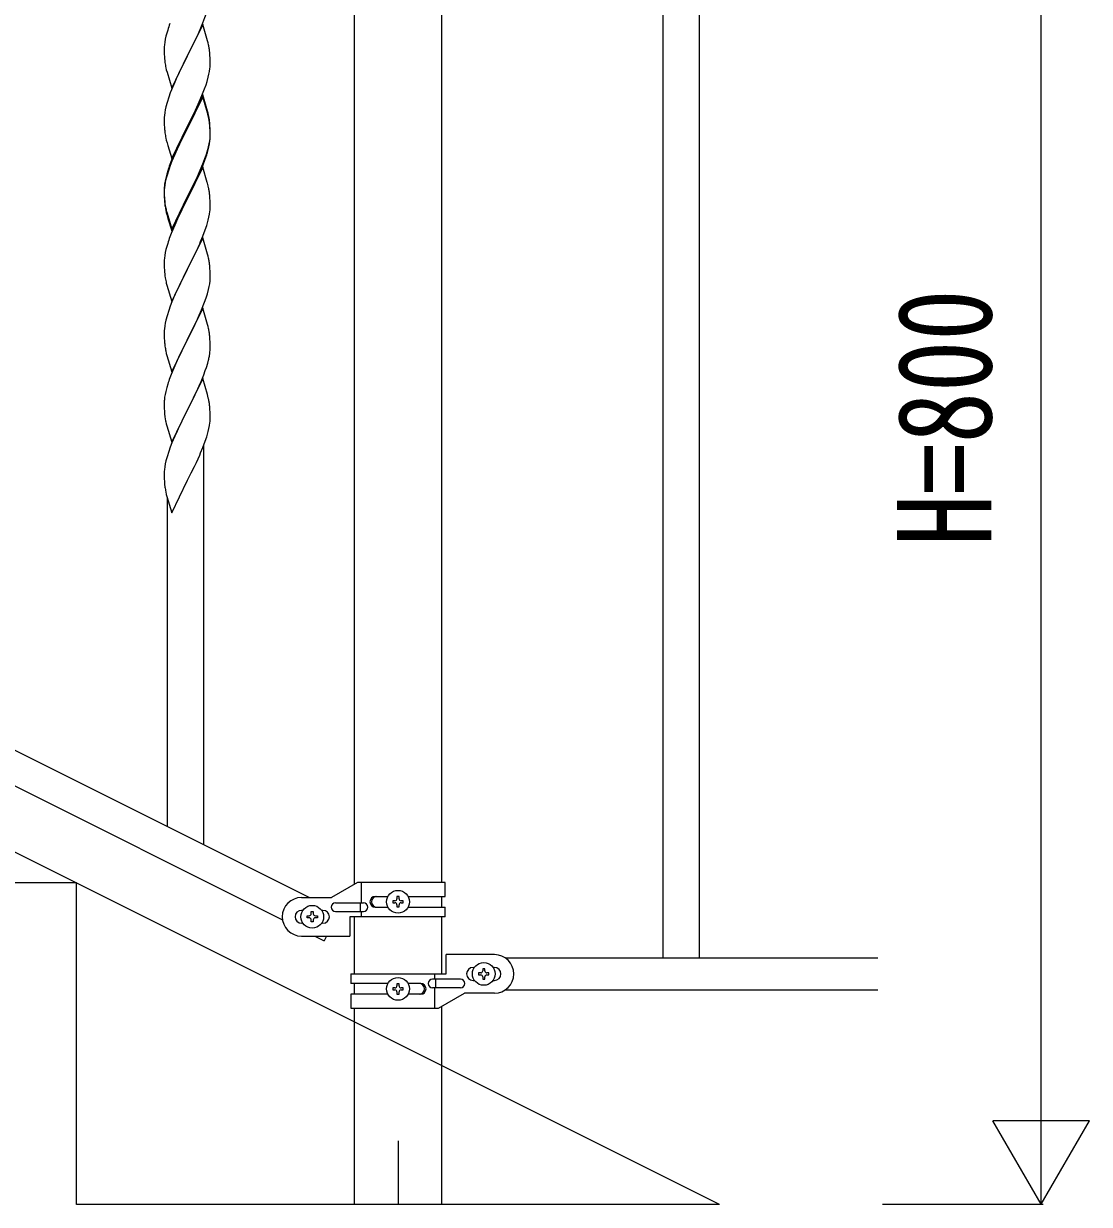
# Model space of a CAD drawing. Units: millimetres, scale not verified. Extents: x -4143 to 4140, y -2900 to 2898.
# Drawn here: x -2419 to -1921, y 698 to 1248 of the extents above; entities that cross this region are included whole.
import ezdxf
from ezdxf.enums import TextEntityAlignment as Align

# ---------------------------------------------------------------- set-up
doc = ezdxf.new("R2010")
doc.units = ezdxf.units.MM
doc.header["$LTSCALE"] = 10
for name, color, linetype in [('0-2_YKK_12', 2, 'Continuous'), ('0-3_YKK_A1', 4, 'Continuous'), ('0-4_YKK_D', 6, 'Continuous')]:
    doc.layers.add(name, color=color, linetype=linetype)
doc.styles.add('ＭＳ ゴシック', font='')
doc.styles.get('ＭＳ ゴシック').set_extended_font_data('MS Gothic')

msp = doc.modelspace()

# ---------------------------------------------------------------- linework, layer by layer
at = {"layer": '0-2_YKK_12'}
msp.add_line((-2243.97, 727.16), (-2243.97, 697.5), dxfattribs=at)
at = {"layer": '0-3_YKK_A1'}
for p, q in [((-2120.47, 1472.54), (-2120.47, 812.54)), ((-2103.47, 1472.54), (-2103.47, 812.54)), ((-2264.22, 846.9), (-2264.22, 1402.54)), ((-2223.72, 1402.54), (-2223.72, 847.7)), ((-3090.09, 1243.23), (-2285.2, 840.7)), ((-3102.75, 1232.79), (-2297.86, 830.25)), ((-2352.67, 1164.56), (-2352.53, 1163.57)), ((-2093.97, 697.5), (-2993.97, 1147.5)), ((-2352.67, 1130.77), (-2352.53, 1129.78)), ((-2331.97, 1093.32), (-2331.76, 1094.65)), ((-2334.47, 865.34), (-2334.47, 1051.54)), ((-2342.3, 1035.07), (-2342.46, 1034.74)), ((-2351.47, 873.84), (-2351.47, 1026.79)), ((-2262.85, 847.7), (-2274.97, 840.7)), ((-2221.97, 847.7), (-2262.85, 847.7)), ((-2260.94, 838.2), (-2260.94, 847.7)), ((-2221.97, 841.2), (-2221.97, 847.7)), ((-2288.97, 840.7), (-2274.97, 840.7)), ((-2273.17, 838.2), (-2260.09, 838.2)), ((-2261.5, 834.2), (-2261.5, 838.2)), ((-2254.57, 841.2), (-2248.65, 841.2)), ((-2245.41, 839.18), (-2246.37, 839.18)), ((-2242.53, 838.22), (-2241.57, 838.22)), ((-2239.3, 841.2), (-2221.97, 841.2)), ((-2223.72, 841.2), (-2223.72, 836.2)), ((-2288.34, 834.7), (-2288.97, 834.7)), ((-2282.53, 832.18), (-2281.57, 832.18)), ((-2278.97, 834.7), (-2279.6, 834.7)), ((-2273.17, 834.2), (-2260.09, 834.2)), ((-2260.94, 831.7), (-2260.94, 834.2)), ((-2254.57, 836.2), (-2248.65, 836.2)), ((-2239.3, 836.2), (-2221.97, 836.2)), ((-2221.97, 831.7), (-2221.97, 836.2)), ((-2288.34, 828.7), (-2288.97, 828.7)), ((-2285.41, 831.22), (-2286.37, 831.22)), ((-2278.97, 828.7), (-2279.6, 828.7)), ((-2266.47, 831.7), (-2266.47, 822.7)), ((-2221.97, 831.7), (-2266.47, 831.7)), ((-2264.22, 805.04), (-2264.22, 831.7)), ((-2223.72, 831.7), (-2223.72, 805.04)), ((-2288.97, 822.7), (-2266.47, 822.7)), ((-2282.75, 822.7), (-2278.38, 820.52)), ((-2277.29, 822.7), (-2278.38, 820.52)), ((-2221.47, 805.04), (-2221.47, 814.04)), ((-2198.97, 814.04), (-2221.47, 814.04)), ((-2194, 812.54), (-2020.12, 812.54)), ((-2265.97, 805.04), (-2265.97, 800.54)), ((-2265.97, 805.04), (-2221.47, 805.04)), ((-2227, 805.04), (-2227, 802.54)), ((-2208.97, 808.04), (-2208.34, 808.04)), ((-2205.41, 805.52), (-2206.37, 805.52)), ((-2202.53, 804.56), (-2201.57, 804.56)), ((-2199.6, 808.04), (-2198.97, 808.04)), ((-2248.65, 800.54), (-2265.97, 800.54)), ((-2264.22, 795.54), (-2264.22, 800.54)), ((-2233.38, 800.54), (-2239.3, 800.54)), ((-2214.77, 802.54), (-2227.85, 802.54)), ((-2226.45, 802.54), (-2226.45, 798.54)), ((-2208.97, 802.04), (-2208.34, 802.04)), ((-2199.6, 802.04), (-2198.97, 802.04)), ((-2265.97, 795.54), (-2265.97, 789.04)), ((-2248.65, 795.54), (-2265.97, 795.54)), ((-2245.41, 798.52), (-2246.37, 798.52)), ((-2242.53, 797.56), (-2241.57, 797.56)), ((-2233.38, 795.54), (-2239.3, 795.54)), ((-2214.77, 798.54), (-2227.85, 798.54)), ((-2227, 798.54), (-2227, 789.04)), ((-2225.1, 789.04), (-2212.97, 796.04)), ((-2198.97, 796.04), (-2212.97, 796.04)), ((-2194, 797.54), (-2020.12, 797.54)), ((-2265.97, 789.04), (-2225.1, 789.04)), ((-2264.22, 697.5), (-2264.22, 789.04)), ((-2223.72, 789.83), (-2223.72, 697.5))]:
    msp.add_line(p, q, dxfattribs=at)
for points in [[(-2352.25, 1227.88), (-2352.04, 1226.94), (-2351.72, 1225.74), (-2349.52, 1218.34), (-2342.3, 1233.2), (-2342.13, 1233.53), (-2337.57, 1242.8), (-2336.25, 1245.76), (-2334.99, 1248.79), (-2334.03, 1251.32), (-2333.35, 1253.33), (-2332.89, 1254.8), (-2332.37, 1256.73), (-2332.06, 1258.13), (-2331.82, 1259.48), (-2331.66, 1260.77), (-2331.6, 1261.6), (-2331.58, 1262.4), (-2331.58, 1263.55), (-2331.63, 1265.28), (-2331.69, 1266.52), (-2331.8, 1267.93)], [(-2335.07, 1248.05), (-2342.3, 1233.2), (-2342.46, 1232.87), (-2344.18, 1229.48), (-2346.35, 1225.04), (-2347.47, 1222.63), (-2348.13, 1221.14), (-2349.6, 1217.61), (-2350.19, 1216.09), (-2350.91, 1214.07), (-2351.7, 1211.6), (-2352.22, 1209.67), (-2352.53, 1208.27), (-2352.77, 1206.92), (-2352.93, 1205.62), (-2352.99, 1204.79), (-2353.02, 1203.99), (-2353, 1202.13), (-2352.97, 1201.12), (-2352.92, 1200.18), (-2352.84, 1199.02)], [(-2351.4, 1245.45), (-2351.7, 1244.46), (-2352.22, 1242.54), (-2352.53, 1241.14), (-2352.77, 1239.79), (-2352.93, 1238.49), (-2352.99, 1237.66), (-2353.02, 1236.87), (-2353, 1235), (-2352.97, 1233.99), (-2352.92, 1233.05), (-2352.84, 1231.89)], [(-2332.34, 1238.52), (-2332.56, 1239.46), (-2332.81, 1240.41), (-2335.07, 1248.05)], [(-2331.6, 1228.74), (-2331.58, 1229.54), (-2331.58, 1230.68), (-2331.63, 1232.41), (-2331.69, 1233.65), (-2331.8, 1235.07)], [(-2352.25, 1195.02), (-2352.04, 1194.08), (-2351.72, 1192.88), (-2351.36, 1191.61), (-2349.52, 1185.47), (-2342.3, 1200.33), (-2342.13, 1200.66), (-2340.41, 1204.05), (-2338.46, 1208.03), (-2337.79, 1209.45), (-2336.68, 1211.9), (-2335.4, 1214.91), (-2334.22, 1217.95), (-2333.51, 1219.96), (-2333.04, 1221.45), (-2332.49, 1223.39), (-2332.16, 1224.8), (-2331.89, 1226.17), (-2331.7, 1227.48)], [(-2335.07, 1214.27), (-2342.3, 1199.42), (-2342.64, 1198.74), (-2345.25, 1193.55), (-2346.57, 1190.78), (-2347.02, 1189.82), (-2348.13, 1187.36), (-2349.4, 1184.33), (-2350.19, 1182.31), (-2350.91, 1180.29), (-2351.7, 1177.81), (-2352.22, 1175.88), (-2352.53, 1174.49), (-2352.77, 1173.13), (-2352.93, 1171.84), (-2352.99, 1171.01), (-2353.02, 1170.21), (-2353, 1168.35), (-2352.97, 1167.34), (-2352.92, 1166.4), (-2352.84, 1165.23)], [(-2335.07, 1215.19), (-2342.3, 1200.33), (-2342.64, 1199.66), (-2345.91, 1193.1), (-2347.02, 1190.73), (-2348.13, 1188.27), (-2349.6, 1184.74), (-2350.37, 1182.71)], [(-2332.34, 1205.65), (-2332.56, 1206.59), (-2332.81, 1207.54), (-2335.07, 1215.19)], [(-2332.34, 1204.73), (-2332.68, 1206.15), (-2332.87, 1206.87), (-2335.07, 1214.27)], [(-2332.37, 1190.99), (-2332.06, 1192.39), (-2331.82, 1193.74), (-2331.66, 1195.04), (-2331.6, 1195.87), (-2331.58, 1196.67), (-2331.58, 1197.81), (-2331.63, 1199.54), (-2331.69, 1200.78), (-2331.8, 1202.2)], [(-2331.6, 1194.95), (-2331.58, 1195.75), (-2331.58, 1196.89), (-2331.63, 1198.62), (-2331.69, 1199.87), (-2331.8, 1201.28)], [(-2332.49, 1189.6), (-2332.16, 1191.01), (-2331.89, 1192.38), (-2331.7, 1193.69)], [(-2352.3, 1161.47), (-2352.04, 1160.29), (-2351.79, 1159.33), (-2351.28, 1157.56), (-2349.52, 1151.69), (-2342.3, 1166.54), (-2342.13, 1166.87), (-2340.41, 1170.26), (-2338.91, 1173.32), (-2338.02, 1175.19), (-2336.47, 1178.61), (-2336.03, 1179.61), (-2334.99, 1182.14), (-2333.86, 1185.17), (-2333.19, 1187.17)], [(-2352.04, 1161.21), (-2351.72, 1160.01), (-2349.52, 1152.6), (-2342.3, 1167.46), (-2342.13, 1167.79), (-2338.91, 1174.23), (-2337.57, 1177.06), (-2336.25, 1180.02), (-2334.99, 1183.05), (-2334.03, 1185.58), (-2333.51, 1187.09), (-2333.04, 1188.58)], [(-2351.4, 1179.71), (-2351.84, 1178.24), (-2352.33, 1176.33), (-2352.62, 1174.95), (-2352.84, 1173.61)], [(-2335.07, 1181.4), (-2342.3, 1166.54), (-2342.46, 1166.21), (-2345.25, 1160.68), (-2346.8, 1157.43), (-2348.13, 1154.48), (-2349.8, 1150.45), (-2350.37, 1148.93)], [(-2332.34, 1171.86), (-2332.56, 1172.8), (-2332.87, 1174), (-2332.94, 1174.25), (-2335.07, 1181.4)], [(-2352.97, 1172.34), (-2353.01, 1171.52), (-2353.02, 1171.13), (-2353, 1169.27), (-2352.97, 1168.26), (-2352.92, 1167.32), (-2352.84, 1166.15)], [(-2331.6, 1162.08), (-2331.58, 1162.88), (-2331.58, 1164.02), (-2331.63, 1165.75), (-2331.69, 1167), (-2331.8, 1168.41)], [(-2332.49, 1156.73), (-2332.16, 1158.14), (-2331.89, 1159.51), (-2331.7, 1160.82)], [(-2352.04, 1127.42), (-2351.79, 1126.46), (-2349.52, 1118.81), (-2342.3, 1133.67), (-2342.13, 1134), (-2340.41, 1137.39), (-2338.91, 1140.45), (-2338.02, 1142.32), (-2336.47, 1145.74), (-2336.03, 1146.74), (-2334.99, 1149.27), (-2333.86, 1152.3), (-2333.19, 1154.3)], [(-2093.97, 697.5), (-2393.97, 697.5), (-2393.97, 847.5), (-2693.97, 847.5), (-2693.97, 997.5), (-2993.97, 997.5), (-2993.97, 1147.5), (-3293.97, 1147.5)], [(-2335.07, 1148.54), (-2342.3, 1133.67), (-2342.82, 1132.65), (-2345.46, 1127.36), (-2346.57, 1125.04), (-2347.69, 1122.61), (-2349.4, 1118.6), (-2350.19, 1116.57), (-2350.91, 1114.55), (-2351.7, 1112.07), (-2352.22, 1110.15), (-2352.53, 1108.75), (-2352.77, 1107.4), (-2352.93, 1106.1), (-2352.99, 1105.28), (-2353.02, 1104.48), (-2353, 1102.61), (-2352.97, 1101.6), (-2352.92, 1100.66), (-2352.84, 1099.5)], [(-2332.34, 1139), (-2332.56, 1139.94), (-2332.81, 1140.89), (-2335.07, 1148.54)], [(-2351.4, 1145.92), (-2351.7, 1144.94), (-2352.22, 1143.01), (-2352.53, 1141.62), (-2352.77, 1140.26), (-2352.93, 1138.97), (-2352.99, 1138.14), (-2353.02, 1137.34), (-2353, 1135.48), (-2352.97, 1134.47), (-2352.92, 1133.53), (-2352.84, 1132.36)], [(-2352.3, 1095.73), (-2352.04, 1094.55), (-2351.79, 1093.59), (-2349.52, 1085.95), (-2342.3, 1100.81), (-2342.13, 1101.14), (-2338.02, 1109.45), (-2336.68, 1112.37), (-2335.61, 1114.88), (-2334.22, 1118.42), (-2333.51, 1120.43), (-2332.89, 1122.41), (-2332.37, 1124.34), (-2332.06, 1125.73), (-2331.82, 1127.09), (-2331.66, 1128.38), (-2331.6, 1129.21), (-2331.58, 1130.01), (-2331.58, 1131.16), (-2331.63, 1132.88), (-2331.69, 1134.13), (-2331.8, 1135.54)], [(-2335.07, 1115.66), (-2342.3, 1100.81), (-2342.64, 1100.14), (-2345.25, 1094.94), (-2346.35, 1092.64), (-2347.02, 1091.21), (-2348.13, 1088.75), (-2349.8, 1084.71), (-2350.37, 1083.19)], [(-2332.34, 1106.12), (-2332.56, 1107.06), (-2332.81, 1108.02), (-2335.07, 1115.66)], [(-2331.58, 1097.14), (-2331.58, 1098.29), (-2331.63, 1100.01), (-2331.69, 1101.26), (-2331.8, 1102.67)], [(-2352.97, 1072.81), (-2353.01, 1072), (-2353.02, 1071.6), (-2353, 1069.74), (-2352.97, 1068.73), (-2352.92, 1067.79), (-2352.82, 1066.35), (-2352.67, 1065.04), (-2352.53, 1064.05), (-2352.35, 1063.09), (-2352.25, 1062.62), (-2352.04, 1061.68), (-2351.79, 1060.73), (-2349.52, 1053.08), (-2342.3, 1067.94), (-2342.13, 1068.27), (-2340.2, 1072.07), (-2338.69, 1075.17), (-2338.02, 1076.58), (-2336.68, 1079.5), (-2335.82, 1081.51), (-2334.6, 1084.54), (-2333.86, 1086.56), (-2333.35, 1088.06), (-2332.75, 1090.03), (-2332.37, 1091.47)], [(-2335.07, 1082.8), (-2342.3, 1067.94), (-2342.46, 1067.61), (-2344.81, 1062.95), (-2346.57, 1059.3), (-2347.02, 1058.34), (-2348.13, 1055.88), (-2349.4, 1052.86), (-2350.19, 1050.83), (-2350.91, 1048.81), (-2351.7, 1046.33), (-2352.22, 1044.41), (-2352.53, 1043.01), (-2352.77, 1041.66), (-2352.93, 1040.36), (-2352.99, 1039.53), (-2353.02, 1038.73), (-2353, 1036.87), (-2352.97, 1035.86), (-2352.92, 1034.92), (-2352.82, 1033.48), (-2352.67, 1032.16)], [(-2351.4, 1080.19), (-2351.84, 1078.72), (-2352.33, 1076.81), (-2352.62, 1075.42), (-2352.84, 1074.09)], [(-2332.34, 1073.26), (-2332.68, 1074.67), (-2332.87, 1075.4), (-2335.07, 1082.8)], [(-2331.6, 1063.47), (-2331.58, 1064.27), (-2331.58, 1065.42), (-2331.63, 1067.15), (-2331.69, 1068.39), (-2331.8, 1069.8)], [(-2332.49, 1058.12), (-2332.16, 1059.54), (-2331.89, 1060.9), (-2331.7, 1062.22)], [(-2352.3, 1029.99), (-2352.04, 1028.81), (-2351.79, 1027.86), (-2349.52, 1020.21), (-2342.3, 1035.07), (-2342.13, 1035.4), (-2340.41, 1038.79), (-2338.91, 1041.84), (-2338.02, 1043.71), (-2336.47, 1047.13), (-2336.03, 1048.13), (-2334.99, 1050.66), (-2333.86, 1053.69), (-2333.19, 1055.69)], [(-2246.37, 839.18), (-2246.37, 838.22), (-2245.41, 838.22)], [(-2243.49, 840.14), (-2243.49, 841.1), (-2244.45, 841.1), (-2244.45, 840.14)], [(-2241.57, 838.22), (-2241.57, 839.18), (-2242.53, 839.18)], [(-2286.37, 831.22), (-2286.37, 832.18), (-2285.41, 832.18)], [(-2284.45, 833.14), (-2284.45, 834.1), (-2283.49, 834.1), (-2283.49, 833.14)], [(-2281.57, 832.18), (-2281.57, 831.22), (-2282.53, 831.22)], [(-2244.45, 837.26), (-2244.45, 836.3), (-2243.49, 836.3), (-2243.49, 837.26)], [(-2283.49, 830.26), (-2283.49, 829.3), (-2284.45, 829.3), (-2284.45, 830.26)], [(-2206.37, 805.52), (-2206.37, 804.56), (-2205.41, 804.56)], [(-2203.49, 806.48), (-2203.49, 807.44), (-2204.45, 807.44), (-2204.45, 806.48)], [(-2201.57, 804.56), (-2201.57, 805.52), (-2202.53, 805.52)], [(-2243.49, 799.48), (-2243.49, 800.44), (-2244.45, 800.44), (-2244.45, 799.48)], [(-2204.45, 803.6), (-2204.45, 802.64), (-2203.49, 802.64), (-2203.49, 803.6)], [(-2246.37, 798.52), (-2246.37, 797.56), (-2245.41, 797.56)], [(-2244.45, 796.6), (-2244.45, 795.64), (-2243.49, 795.64), (-2243.49, 796.6)], [(-2241.57, 797.56), (-2241.57, 798.52), (-2242.53, 798.52)]]:
    msp.add_lwpolyline(points, dxfattribs=at)
for centre in [(-2243.97, 838.7), (-2283.97, 831.7), (-2203.97, 805.04), (-2243.97, 798.04)]:
    msp.add_circle(centre, 5.3, dxfattribs=at)
for centre, radius, start, end in [((-2275.77, 1221.2), 79.42, 159.9343, 162.2261), ((-2373.81, 1229.81), 42.37, 9.5672, 11.859), ((-2376.53, 1230.21), 45, 6.1963, 8.4881), ((-2313.01, 1235.34), 39.98, 184.9569, 187.2487), ((-2292.1, 1239.59), 61.29, 188.7199, 191.0117), ((-2363.02, 1230.74), 31.49, 354.0716, 356.3633), ((-2373.81, 1196.94), 42.37, 9.5672, 11.859), ((-2373.81, 1196.03), 42.37, 9.5672, 11.859), ((-2376.66, 1196.42), 45.12, 6.176, 8.4678), ((-2376.53, 1197.34), 45, 6.1963, 8.4881), ((-2313.01, 1202.47), 39.98, 184.9569, 187.2487), ((-2292.22, 1206.72), 61.16, 188.74, 191.0317), ((-2393.08, 1206.41), 62.63, 343.4586, 345.7503), ((-2363.02, 1196.95), 31.49, 354.0716, 356.3633), ((-2393.59, 1205.88), 63.23, 342.7842, 345.076), ((-2275.77, 1155.46), 79.42, 159.9343, 162.2261), ((-2321.03, 1169.73), 32.04, 173.0323, 175.3241), ((-2373.81, 1163.16), 42.37, 9.5672, 11.859), ((-2376.66, 1163.55), 45.12, 6.176, 8.4678), ((-2312.89, 1169.61), 40.1, 184.9379, 187.2297), ((-2313.01, 1168.69), 39.98, 184.9569, 187.2487), ((-2298.12, 1171.8), 55.16, 188.5086, 190.8003), ((-2293.16, 1174.64), 60.39, 190.5595, 192.8513), ((-2363.02, 1164.08), 31.49, 354.0716, 356.3633), ((-2393.59, 1173.01), 63.23, 342.7842, 345.076), ((-2275.77, 1121.68), 79.42, 159.9343, 162.2261), ((-2373.93, 1130.29), 42.49, 9.5359, 11.8277), ((-2376.53, 1130.69), 45, 6.1963, 8.4881), ((-2313.01, 1135.82), 39.98, 184.9569, 187.2487), ((-2293.16, 1140.85), 60.39, 190.5595, 192.8513), ((-2373.81, 1097.42), 42.37, 9.5672, 11.859), ((-2376.53, 1097.82), 45, 6.1963, 8.4881), ((-2312.89, 1102.95), 40.1, 184.9379, 187.2297), ((-2298.12, 1106.06), 55.16, 188.5086, 190.8003), ((-2361.85, 1097.66), 30.27, 356.7243, 359.016), ((-2378.54, 1102.39), 47.45, 346.6856, 348.9773), ((-2363.69, 1098.67), 32.18, 352.8335, 355.1252), ((-2275.77, 1055.94), 79.42, 159.9343, 162.2261), ((-2321.03, 1070.2), 32.04, 173.0323, 175.3241), ((-2373.81, 1064.55), 42.37, 9.5672, 11.859), ((-2376.66, 1064.95), 45.12, 6.176, 8.4678), ((-2363.02, 1065.47), 31.49, 354.0716, 356.3633), ((-2393.59, 1074.41), 63.23, 342.7842, 345.076), ((-2298.07, 1040.33), 55.21, 188.4999, 190.7916), ((-2288.97, 831.7), 9, 90, 270), ((-2273.17, 836.2), 2, 90, 270), ((-2260.09, 836.2), 2, 270, 90), ((-2254.57, 838.7), 2.5, 90, 270), ((-2253.82, 838.7), 2.5, 90, 270), ((-2245.41, 840.14), 0.96, 270, 0), ((-2245.41, 837.26), 0.96, 0, 90), ((-2242.53, 840.14), 0.96, 180, 270), ((-2242.53, 837.26), 0.96, 90, 180), ((-2288.97, 831.7), 3, 90, 270), ((-2285.41, 833.14), 0.96, 270, 0), ((-2282.53, 833.14), 0.96, 180, 270), ((-2278.97, 831.7), 3, 270, 90), ((-2285.41, 830.26), 0.96, 0, 90), ((-2282.53, 830.26), 0.96, 90, 180), ((-2198.97, 805.04), 9, 270, 90), ((-2208.97, 805.04), 3, 90, 270), ((-2205.41, 806.48), 0.96, 270, 0), ((-2205.41, 803.6), 0.96, 0, 90), ((-2202.53, 806.48), 0.96, 180, 270), ((-2202.53, 803.6), 0.96, 90, 180), ((-2198.97, 805.04), 3, 270, 90), ((-2245.41, 799.48), 0.96, 270, 0), ((-2242.53, 799.48), 0.96, 180, 270), ((-2234.13, 798.04), 2.5, 270, 90), ((-2233.38, 798.04), 2.5, 270, 90), ((-2227.85, 800.54), 2, 90, 270), ((-2214.77, 800.54), 2, 270, 90), ((-2245.41, 796.6), 0.96, 0, 90), ((-2242.53, 796.6), 0.96, 90, 180)]:
    msp.add_arc(centre, radius, start, end, dxfattribs=at)
at = {"layer": '0-4_YKK_D'}
for p, q in [((-1943.97, 742.54), (-1943.97, 1452.54)), ((-1943.97, 697.54), (-1943.97, 775.48)), ((-1943.97, 697.54), (-1966.47, 736.51)), ((-1921.47, 736.51), (-1966.47, 736.51)), ((-1943.97, 697.54), (-1921.47, 736.51)), ((-2017.97, 697.54), (-1942.97, 697.54))]:
    msp.add_line(p, q, dxfattribs=at)

# ---------------------------------------------------------------- texts
at = {"layer": '0-4_YKK_D', "style": 'ＭＳ ゴシック', "width": 0.8}
msp.add_text('H=800', height=43.99, rotation=90, dxfattribs=at).set_placement((-1953.97, 1004.74), align=Align.BOTTOM_LEFT)

doc.saveas('drawing.dxf')
